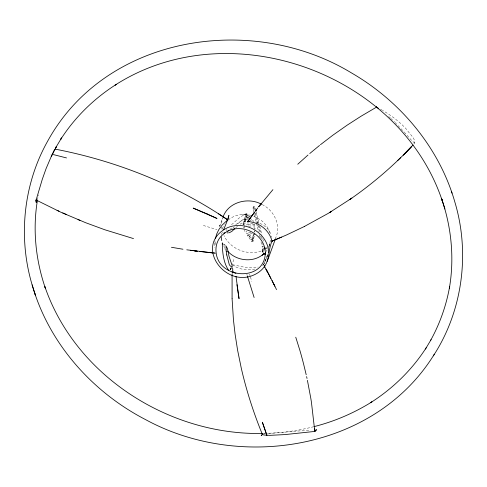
<?xml version="1.0" encoding="UTF-8"?>
<svg xmlns="http://www.w3.org/2000/svg" width="487" height="487" viewBox="0 0 487 487"><rect width="100%" height="100%" fill="white"/><g stroke="black" fill="none" stroke-linecap="round" stroke-linejoin="round"><path stroke-width="0.37" stroke-dasharray="2.44 1.83" d="M221.244 234.551L221.281 233.06M232.098 274.589L232.165 273.085M214.804 243.165L214.864 247.646M215.26 242.112L215.144 245.838M221.713 223.436L221.944 220.574L222.778 217.835M214.858 242.222L215.004 240.834M270.498 240.109L268.988 246.404M233.443 259.468L232.591 264.636M249.606 216.776L247.025 213.343L245.905 213.501L244.078 221.451L245.302 221.275L246.781 214.682L248.869 217.531L246.592 220.014L242.83 222.358A95.994 55.95 -86.6 0 0 240.158 224.215M245.302 221.275L246.781 214.682M252.089 240.176L253.599 233.608L252.089 240.176L248.778 235.641L249.301 234.223L248.078 234.393L247.554 235.818L251.828 241.546L252.948 241.388L254.798 233.431L252.948 241.388M244.078 221.451L245.905 213.501M37.462 199.938L38.485 194.861M254.098 232.116L254.549 231.069M264.173 249.709L263.583 251.377M219.607 226.291L222.644 217.884M253.106 223.43L243.171 224.848L242.873 223.606L243.397 222.188L246.233 221.78M249.941 219.345L246.501 214.761L247.025 213.343M243.171 224.848L243.695 223.423L243.397 222.188M253.727 211.796L252.838 208.126L253.35 206.725L254.993 206.488L256.059 210.895M232.555 264.739C240.608 266.127 249.563 269.36 258.073 267.022M255.011 210.092L254.482 207.894L254.993 206.488M251.322 219.065L250.799 220.489L249.6 220.66M254.433 228.927L253.624 225.566L254.141 224.148L246.343 225.262M254.378 231.599L254.506 231.252M251.828 241.546L252.345 240.121L248.078 234.393M263.893 246.793L262.256 247.031L262.767 245.631L262.231 243.427M219.613 226.394L220.124 225.049L219.588 226.443M222.352 228.738L223.484 226.005A25.586 22.956 20.1 0 1 224.233 224.72M262.39 265.458L263.564 264.788L267.868 254.549L263.613 264.782L262.542 265.634M267.868 254.549L263.601 264.788L264.191 265.859M50.989 154.683L51.165 154.318M230.083 269.883L231.008 267.978M230.254 269.628L231.264 267.588L230.266 269.664M275.155 238.934C281.833 226.485 274.449 210.341 262.176 204.595M246.793 219.844C244.371 216.739 239.014 223.095 236.731 224.653M265.963 251.572L267.199 249.916M413.956 144.055C417 139.459 409.287 133.98 407.217 130.09C400.198 122.146 391.639 115.669 382.478 110.379M226.047 230.576L226.899 229.523M254.22 231.155L254.622 230.692M232.835 228.342L234.381 226.82M249.892 216.593L250.172 216.331L249.728 216.745M249.228 217.239L249.575 216.922M414.869 143.075L412.27 141.175L404.356 132.275M231.483 224.684C236.658 220.757 243.731 211.376 250.744 215.522M229.834 229.651L232.269 227.447M235.757 227.752L237.51 226.278M235.745 224.623L242.404 220.106L250.154 216.204M265.841 248.863L267.034 247.993M267.631 247.56L269.414 246.258M262.426 250.428L264.471 249.49M252.394 233.419C249.478 234.813 244.882 233.973 244.468 230.199M313.805 426.685C298.519 430.636 282.777 432.821 267.004 433.296M254.859 269.043C247.524 270.669 239.294 269.573 233.017 265.318M261.056 251.055C247.086 255.815 230.327 248.96 223.959 235.58M263.637 434.033L265.445 433.807M252.838 208.126L254.482 207.894M246.385 214.45C241.114 214.061 235.769 215.211 231.197 217.878A25.586 22.956 20.1 0 0 228.135 220.154M245.381 214.925L246.501 214.761M244.596 220.027L245.825 219.85M251.907 220.97L253.325 220.763L253.624 222.005M242.873 223.606L248.547 222.796M248.656 226.278L253.624 225.566M247.554 235.818L248.778 235.641M253.082 235.026L254.281 234.856M252.345 240.121L253.465 239.963M250.963 232.524L248.534 232.494L245.984 231.1M267.984 433.588L301.209 430.782L310.481 430.672M263.321 433.424L266.267 433.32M242.465 214.408L246.55 214.481M213.957 253.039L215.205 253.137M213.379 252.905L215.838 253.106L213.379 252.905L215.224 253.094M255.852 222.078C262.663 223.49 268.982 228.269 271.131 235.038M203.365 225.463L216.91 229.633M266.121 247.737L267.4 248.327M253.776 216.137L260.843 220.057A24.977 22.408 20.1 0 1 268.331 229.152A25.494 22.871 20.1 0 1 269.676 232.707M380.475 109.216L382.015 110.117M390.471 118.128L387.95 115.9M390.866 118.505L394.488 121.92M395.079 122.517L404.058 131.953M246.264 216.106L249.186 220.087M249.301 234.223L252.607 238.752M223.716 245.789L224.69 247.755M222.723 232.074L223.716 234.88M249.539 274.157L250.221 276.306M250.452 277.024L251.828 281.322M246.866 274.254L247.262 275.618M271.466 236.14L271.74 237.315M256.235 211.626L259.078 223.375M259.79 226.309L261.921 235.118M262.81 238.788L263.698 242.459M255.724 213.032L258.567 224.775M258.743 225.505L260.521 232.847M261.409 236.518L262.298 240.188M253.35 206.725L254.238 210.396M254.951 213.33L257.617 224.343M257.793 225.073L259.571 232.415M260.454 236.085L260.813 237.553M254.439 214.73L258.524 231.617M259.23 234.551L259.766 236.755M261.008 241.893L262.256 247.031M254.141 224.148L255.133 229.012M244.212 225.566L244.833 228.135M243.695 226.991L244.005 228.269M224.872 248.419L225.268 250.288M221.737 227.039L222.133 229.943M231.733 268.879A105.856 50.849 -76.7 0 1 231.106 267.655M269.92 243.737L268.946 246.495L269.92 243.737M231.002 267.917L230.077 269.847L231.015 267.935"/><path stroke-width="0.73" d="M272.087 240.785L272.026 241.126C268.459 248.887 269.64 257.891 265.293 265.287A28.222 25.324 20.1 0 1 255.602 274.138C225.201 290.075 192.572 244.504 227.752 227.587A28.416 25.501 20.1 0 1 241.54 225.615C255.48 226.753 268.52 238.472 268.714 252.899M232.086 274.552L232.092 298.482M265.555 253.593L264.873 248.12M265.324 252.376C265.287 282.277 218.152 279.489 216.051 251.998A25.251 22.652 20.1 0 1 217.786 241.235C219.978 236.341 224.233 232.975 228.817 230.485M37.335 200.869C32.58 230.01 35.758 260.198 45.315 288.067L44.865 286.63C75.582 376.049 169.293 435.378 262.584 433.454M54.568 149.253L54.343 149.905M222.291 242.995C222.389 251.663 223.338 263.065 228.805 270.498M265.75 254.524L264.106 254.257L264.204 253.63M215.345 238.74L216.752 233.882L218.821 229.633L222.182 225.055L227.66 219.923L228.902 215.418L227.691 219.856L227.222 219.893M444.899 209.008L441.685 198.933L442.135 200.37C399.042 72.283 228.933 11.938 115.09 85.122L116.405 84.312C94.107 98.447 74.785 117.312 60.571 139.586L61.557 137.931L55.542 148.005L56.529 146.35L51.013 157.076L46.107 168.563L42.308 179.246L36.105 200.09L36.3 202.422L36.355 199.621M222.985 217.153C228.141 201.947 248.224 196.864 261.562 204.272M275.374 239.05L267.217 261.409M36.184 200.011L36.3 202.422L36.215 199.962M36.3 202.422L36.154 200.029L60.82 212.204L85.706 222.736L104.863 229.779L133.511 238.6M224.239 233.011L224.3 233.139M264.983 247.615L264.91 248.644M262.426 434.434L261.184 435.603L262.718 434.258M262.408 434.507L263.997 435.025L269.889 435.348L285.035 434.581L314.809 431.421L316.331 429.79L314.492 431.208M223.691 229.651L227.52 220.124M262.737 251.103L262.767 251.736M54.221 150.215L51.214 156.692M430.478 340.644C439.852 323.77 446.366 305.343 449.69 286.326L449.361 288.243C454.493 258.439 451.51 227.478 441.685 198.933M433.339 355.857C462.583 311.01 470.205 253.313 454.882 202.148C439.25 147.47 400.186 101.04 351.237 72.782C252.041 12.65 105.429 35.228 47.403 141.614C23.023 185.194 17.916 238.727 32.586 286.362C49.51 344.096 92.615 392.254 145.68 419.666C240.541 471.367 375.611 449.799 434.325 354.201M425.449 349.057L431.074 339.646M426.429 347.414C412.215 369.688 392.893 388.553 370.595 402.688L371.91 401.878C354.183 412.958 334.764 421.346 314.499 426.509M248.382 220.714L251.992 215.753M249.332 221.402L247.743 221.542L250.531 217.707M249.801 218.718L257.836 207.852M261.081 203.889L258.597 206.884L272.915 189.656M251.219 216.691L253.441 213.744M259.93 205.258L260.49 204.552M413.025 145.059L403.236 155.122L411.241 146.934C392.723 166.487 372.129 184.056 350.001 199.39M314.797 431.342L314.596 429.041L314.797 431.342L316.331 429.79M397.824 160.381L400.551 157.776M297.764 164.235L308.009 155.012M234.898 228.519L231.788 231.435L229.182 232.792M263.826 253.709C253.812 263.065 236.554 261.166 227.66 251.176M264.277 253.325L262.146 255.188L264.173 253.447M309.75 153.533L319.545 145.424M320.452 144.712L332.858 135.203L347.128 125.183L361.068 116.216L376.688 107.037L376.25 107.268M232.841 272.203L233.218 271.898L233.054 271.222A105.856 50.849 -76.7 0 1 232.384 270.066M224.921 232.823L224.422 233.109M349.946 199.402L351.864 198.112L328.402 213.282L304.357 226.498M263.193 252.26C261.957 252.485 261.866 248.09 263.698 248.912M304.405 226.473L286.362 235.051L271.977 241.162L281.456 237.145M271.996 241.15C269.402 230.199 258.95 222.096 247.743 221.542M36.117 200.066L36.562 200.267M227.752 231.155C242.155 223.819 262.079 233.054 265.001 249.149M228.379 232.823L227.149 232.883M232.536 272.178L231.982 272.032M210.664 252.65L186.764 249.825M207.937 252.473L213.361 252.948L199.895 251.487M194.453 250.896L197.162 251.207M197.15 251.237L192.56 250.537M182.948 249.228L171.454 247.28M190.667 250.281L192.548 250.592M55.299 149.15C116.667 160.996 175.923 184.616 227.666 219.82L218.614 213.866M53.32 154.574L66.53 157.934M232.603 272.209L235.872 273.286M78.011 219.57L79.947 220.361M66.573 214.621L62.756 212.935M57.082 210.329L58.988 211.2M225.146 245.302L224.032 244.437M377.035 107.341L378.746 108.589M262.414 434.562L262.45 434.599C253.66 413.104 246.495 390.939 241.302 368.3L237.595 350.171L235.069 334.021L233.443 319.837L232.086 298.561M222.419 243.062L223.046 244.352M264.776 266.864L264.191 265.823L264.782 266.913M264.191 265.835L264.77 266.882M267.278 271.484L266.018 269.134L269.725 276.086M267.205 271.484L264.733 266.913M267.272 271.429L268.514 273.749M272.026 280.689L269.652 276.086M268.477 273.779L270.924 278.387M273.998 284.676L272.093 280.701L274.912 286.295M274.102 284.676L276.537 289.643M254.111 297.49L247.463 276.299M295.755 337.211L299.907 350.494A463.143 414.601 19.7 0 1 303.571 363.899L306.195 374.728M32.118 284.852L35.448 295.286L34.997 293.85M451.552 191.714L452.003 193.15M306.597 376.597L307.029 378.46M307.407 380.341L310.596 397.173A161.733 144.31 19.3 0 1 311.497 402.822L314.809 431.421M232.823 269.621L232.536 267.807M226.778 254.951L229.334 264.776L230.345 266.06L232.092 266.785L232.305 266.091L229.054 256.393L227.466 248.601L226.023 245.99L226.254 251.572M236.944 284.67L239.044 298.714L236.012 276.373M221.189 236.792L221.749 240.566M226.79 254.951A97.23 68.064 -21.4 0 1 226.272 251.566M376.664 107.037L376.268 107.243L376.676 107.049M248.394 220.641L247.816 221.482L248.394 220.641M254.135 212.746L253.404 213.732L254.165 212.77M256.351 209.812L255.626 210.761L256.387 209.824M331.562 211.364L329.979 212.326L331.531 211.395M207.31 214.012L193.199 208.095L217.001 218.468L207.31 214.012M266.882 435.25L262.377 422.266L266.882 435.25"/></g></svg>
